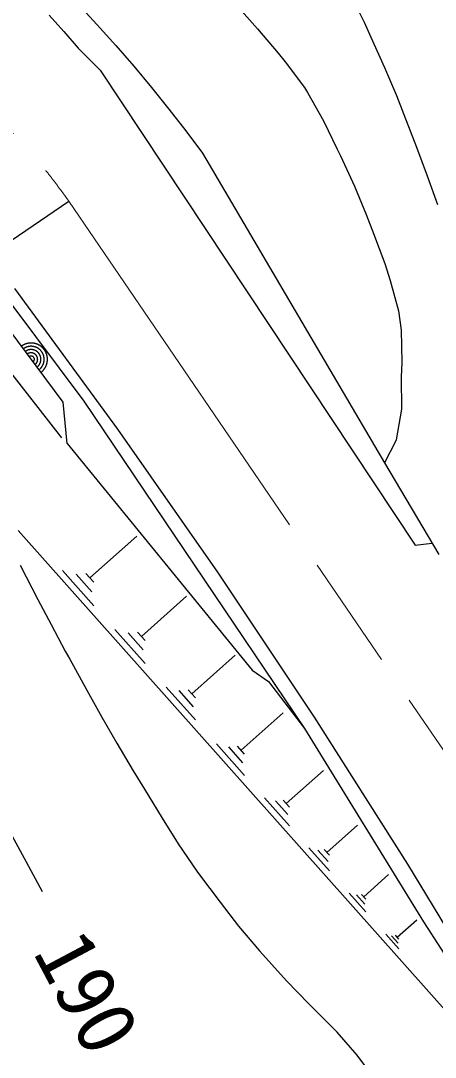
# Model space of a CAD drawing. Units: millimetres, scale not verified. Extents: x 40000 to 680000, y 20000 to 380000.
# Drawn here: x 128569 to 141278, y 272688 to 304424 of the extents above; entities that cross this region are included whole.
import ezdxf
from ezdxf.enums import TextEntityAlignment as Align

# ---------------------------------------------------------------- set-up
doc = ezdxf.new("R2010")
doc.units = ezdxf.units.MM
doc.header["$LTSCALE"] = 1000
doc.linetypes.add('CHAIN', pattern=[18.5, 12, -1.5, 3.5, -1.5])
for name, color, linetype, lineweight in [('M-BGD', 7, 'Continuous', 25), ('M-BMK', 2, 'CHAIN', 13), ('M-BMK-SRVR', 3, 'Continuous', 25)]:
    doc.layers.add(name, color=color, linetype=linetype, lineweight=lineweight)
doc.styles.add('ＭＳ ゴシック', font='')
doc.styles.get('ＭＳ ゴシック').set_extended_font_data('MS Gothic')

msp = doc.modelspace()

# ---------------------------------------------------------------- linework, layer by layer
at = {"layer": 'M-BGD'}
for p, q in [((130328, 303587), (131006, 302909)), ((131006, 302909), (140666, 288368)), ((134138, 300369), (139726, 290887)), ((126180, 296305), (129820, 291649)), ((128270, 295770), (130506, 292776)), ((129871, 292749), (127906, 295364)), ((129990, 291479), (129871, 292749)), ((130506, 292776), (137271, 282759)), ((129990, 291479), (135662, 284537)), ((139726, 290887), (141383, 288078)), ((128492, 288818), (141824, 273857)), ((130690, 287371), (132124, 288647)), ((140666, 288368), (141174, 288433)), ((130810, 286514), (129853, 287589)), ((130750, 286942), (130272, 287480)), ((130810, 287236), (130570, 287505)), ((132267, 285574), (133652, 286806)), ((132383, 284747), (131458, 285785)), ((132325, 285160), (131863, 285680)), ((132382, 285444), (132151, 285704)), ((133812, 283814), (135148, 285003)), ((135662, 284537), (136170, 284198)), ((136170, 284198), (137271, 282759)), ((133923, 283015), (133031, 284018)), ((133868, 283415), (133422, 283916)), ((133923, 283689), (133700, 283939)), ((135325, 282089), (136614, 283237)), ((137271, 282759), (140912, 276832)), ((135433, 281319), (134572, 282286)), ((135379, 281704), (134949, 282188)), ((135433, 281968), (135218, 282210)), ((136711, 280455), (137848, 281467)), ((136806, 279776), (136047, 280629)), ((136806, 280349), (136616, 280562)), ((136758, 280116), (136379, 280542)), ((137955, 278959), (138896, 279797)), ((138034, 278396), (137405, 279102)), ((137994, 278678), (137680, 279031)), ((138033, 278871), (137876, 279047)), ((139085, 277600), (139848, 278279)), ((139149, 277144), (138639, 277716)), ((139117, 277372), (138862, 277658)), ((139148, 277528), (139021, 277671)), ((140111, 276365), (140713, 276901)), ((140912, 276832), (143113, 273445)), ((140161, 276006), (139760, 276457)), ((140136, 276185), (139935, 276411)), ((140161, 276309), (140061, 276422))]:
    msp.add_line(p, q, dxfattribs=at)
for points in [[(120422, 312815), (121148, 312377), (121865, 311926), (122574, 311461), (123274, 310983), (123966, 310493), (124648, 309989), (125321, 309474), (125984, 308946), (126637, 308406), (127280, 307854), (127913, 307290), (128536, 306715), (129148, 306128), (129748, 305530), (130338, 304921), (130916, 304301), (131483, 303671), (132038, 303031), (132582, 302380), (133113, 301719), (133632, 301049), (134138, 300369)], [(138683, 305228), (139093, 304382), (139303, 303925), (139724, 302992), (140089, 302133), (140319, 301555), (140704, 300558), (141033, 299676), (141344, 298802)], [(135336, 304726), (135832, 304179), (136465, 303434), (136678, 303163), (137264, 302376), (137356, 302232), (137854, 301357), (138275, 300489), (138372, 300285), (138799, 299355), (139160, 298494), (139388, 297914), (139730, 296994), (139896, 296475), (140150, 295543), (140234, 294951), (140253, 293973), (140234, 293511), (140243, 292528), (140075, 291589), (140065, 291564), (139726, 290887)], [(129439, 304595), (129888, 304095), (130328, 303587)], [(128381, 296221), (131537, 291916), (134599, 287543), (137563, 283105), (140430, 278602), (143198, 274038)], [(129189, 293657), (129196, 293662), (129203, 293668), (129210, 293673), (129216, 293679), (129223, 293685), (129229, 293691), (129236, 293697), (129242, 293703), (129248, 293709), (129254, 293715), (129260, 293722), (129266, 293728), (129272, 293735), (129277, 293742), (129283, 293749), (129288, 293756), (129293, 293763), (129298, 293770), (129303, 293777), (129308, 293785), (129313, 293792), (129318, 293799), (129322, 293807), (129326, 293815), (129330, 293822), (129334, 293830), (129338, 293838), (129342, 293846), (129346, 293854), (129349, 293862), (129353, 293870), (129356, 293878), (129359, 293886), (129362, 293895), (129365, 293903), (129367, 293911), (129370, 293920), (129372, 293928), (129374, 293937), (129376, 293945), (129378, 293954), (129380, 293963), (129381, 293971), (129383, 293980), (129384, 293989), (129385, 293997), (129386, 294006), (129387, 294015), (129388, 294023), (129388, 294032), (129388, 294041), (129389, 294050), (129389, 294059), (129389, 294067), (129388, 294076), (129388, 294085), (129387, 294094), (129387, 294102), (129386, 294111), (129385, 294120), (129383, 294128), (129382, 294137), (129381, 294146), (129379, 294154), (129377, 294163), (129375, 294172), (129373, 294180), (129371, 294189), (129369, 294197), (129366, 294205), (129363, 294214), (129360, 294222), (129358, 294230), (129354, 294239), (129351, 294247), (129348, 294255), (129344, 294263), (129340, 294271), (129337, 294279), (129333, 294286), (129329, 294294), (129324, 294302), (129320, 294310), (129315, 294317), (129311, 294324), (129306, 294332), (129301, 294339), (129296, 294346), (129291, 294353), (129286, 294360), (129280, 294367), (129275, 294374), (129269, 294381), (129263, 294388), (129258, 294394), (129252, 294400), (129245, 294407), (129239, 294413), (129233, 294419), (129227, 294425), (129220, 294431), (129213, 294437), (129207, 294442), (129200, 294448), (129193, 294453), (129186, 294459), (129179, 294464), (129172, 294469), (129164, 294474), (129157, 294478), (129150, 294483), (129142, 294488), (129134, 294492), (129127, 294496), (129119, 294500), (129111, 294504), (129103, 294508), (129095, 294512), (129087, 294515), (129079, 294519), (129071, 294522), (129063, 294525), (129055, 294528), (129046, 294531), (129038, 294534), (129030, 294536), (129021, 294539), (129013, 294541), (129004, 294543), (128996, 294545), (128987, 294547), (128978, 294548), (128970, 294550), (128961, 294551), (128952, 294552), (128944, 294553), (128935, 294554), (128926, 294555), (128917, 294556), (128909, 294556), (128900, 294556), (128891, 294557), (128882, 294556), (128874, 294556), (128865, 294556), (128856, 294555), (128847, 294555), (128839, 294554), (128830, 294553), (128821, 294552), (128812, 294551), (128804, 294549), (128795, 294548), (128786, 294546), (128778, 294544), (128769, 294542), (128761, 294540), (128752, 294538), (128744, 294535), (128736, 294533), (128727, 294530), (128719, 294527), (128711, 294524), (128703, 294521), (128694, 294517), (128686, 294514), (128678, 294510), (128671, 294506), (128663, 294503), (128655, 294498), (128647, 294494), (128639, 294490), (128632, 294486), (128624, 294481), (128617, 294476), (128610, 294471), (128602, 294466), (128595, 294461), (128588, 294456)], [(129129, 293737), (129135, 293741), (129140, 293745), (129146, 293750), (129151, 293755), (129156, 293759), (129161, 293764), (129167, 293769), (129172, 293774), (129177, 293779), (129181, 293784), (129186, 293789), (129191, 293794), (129195, 293800), (129200, 293805), (129204, 293811), (129209, 293816), (129213, 293822), (129217, 293828), (129221, 293834), (129225, 293840), (129229, 293846), (129232, 293852), (129236, 293858), (129239, 293864), (129243, 293870), (129246, 293876), (129249, 293883), (129252, 293889), (129255, 293895), (129258, 293902), (129260, 293908), (129263, 293915), (129265, 293922), (129268, 293928), (129270, 293935), (129272, 293942), (129274, 293949), (129276, 293955), (129277, 293962), (129279, 293969), (129281, 293976), (129282, 293983), (129283, 293990), (129284, 293997), (129285, 294004), (129286, 294011), (129287, 294018), (129287, 294025), (129288, 294032), (129288, 294039), (129289, 294046), (129289, 294053), (129289, 294060), (129289, 294067), (129288, 294074), (129288, 294081), (129287, 294088), (129287, 294095), (129286, 294102), (129285, 294109), (129284, 294116), (129283, 294123), (129282, 294130), (129280, 294137), (129279, 294144), (129277, 294151), (129276, 294158), (129274, 294165), (129272, 294172), (129270, 294178), (129268, 294185), (129265, 294192), (129263, 294198), (129260, 294205), (129257, 294211), (129255, 294218), (129252, 294224), (129249, 294231), (129246, 294237), (129242, 294243), (129239, 294249), (129236, 294256), (129232, 294262), (129228, 294268), (129225, 294274), (129221, 294280), (129217, 294285), (129213, 294291), (129208, 294297), (129204, 294302), (129200, 294308), (129195, 294313), (129191, 294319), (129186, 294324), (129181, 294329), (129176, 294334), (129171, 294339), (129166, 294344), (129161, 294349), (129156, 294354), (129151, 294359), (129145, 294363), (129140, 294368), (129134, 294372), (129129, 294376), (129123, 294381), (129117, 294385), (129112, 294389), (129106, 294393), (129100, 294396), (129094, 294400), (129088, 294404), (129081, 294407), (129075, 294410), (129069, 294414), (129063, 294417), (129056, 294420), (129050, 294423), (129043, 294425), (129037, 294428), (129030, 294431), (129023, 294433), (129017, 294435), (129010, 294438), (129003, 294440), (128997, 294442), (128990, 294444), (128983, 294445), (128976, 294447), (128969, 294448), (128962, 294450), (128955, 294451), (128948, 294452), (128941, 294453), (128934, 294454), (128927, 294455), (128920, 294455), (128913, 294456), (128906, 294456), (128899, 294456), (128892, 294457), (128885, 294456), (128878, 294456), (128871, 294456), (128864, 294456), (128857, 294455), (128850, 294455), (128843, 294454), (128836, 294453), (128829, 294452), (128822, 294451), (128815, 294450), (128808, 294448), (128801, 294447), (128794, 294445), (128787, 294443), (128780, 294442), (128774, 294440), (128767, 294438), (128760, 294435), (128754, 294433), (128747, 294431), (128740, 294428), (128734, 294425), (128727, 294423), (128721, 294420), (128715, 294417), (128708, 294413), (128702, 294410), (128696, 294407), (128690, 294403), (128683, 294400), (128677, 294396), (128671, 294392), (128666, 294389), (128660, 294385), (128654, 294380), (128648, 294376)], [(129069, 293817), (129073, 293820), (129077, 293823), (129081, 293827), (129085, 293830), (129089, 293834), (129093, 293837), (129097, 293841), (129101, 293844), (129105, 293848), (129108, 293852), (129112, 293856), (129115, 293860), (129119, 293864), (129122, 293868), (129125, 293872), (129129, 293876), (129132, 293881), (129135, 293885), (129138, 293889), (129141, 293894), (129144, 293898), (129146, 293903), (129149, 293907), (129152, 293912), (129154, 293917), (129157, 293921), (129159, 293926), (129161, 293931), (129163, 293936), (129165, 293941), (129167, 293946), (129169, 293950), (129171, 293955), (129173, 293960), (129175, 293965), (129176, 293970), (129178, 293976), (129179, 293981), (129180, 293986), (129181, 293991), (129183, 293996), (129184, 294001), (129184, 294007), (129185, 294012), (129186, 294017), (129187, 294022), (129187, 294028), (129188, 294033), (129188, 294038), (129188, 294043), (129189, 294049), (129189, 294054), (129189, 294059), (129189, 294065), (129188, 294070), (129188, 294075), (129188, 294080), (129187, 294086), (129187, 294091), (129186, 294096), (129185, 294101), (129184, 294107), (129184, 294112), (129183, 294117), (129181, 294122), (129180, 294127), (129179, 294133), (129177, 294138), (129176, 294143), (129174, 294148), (129173, 294153), (129171, 294158), (129169, 294163), (129167, 294168), (129165, 294173), (129163, 294178), (129161, 294182), (129159, 294187), (129156, 294192), (129154, 294197), (129151, 294201), (129149, 294206), (129146, 294210), (129143, 294215), (129141, 294219), (129138, 294224), (129135, 294228), (129132, 294233), (129128, 294237), (129125, 294241), (129122, 294245), (129119, 294249), (129115, 294253), (129112, 294257), (129108, 294261), (129104, 294265), (129101, 294269), (129097, 294272), (129093, 294276), (129089, 294280), (129085, 294283), (129081, 294287), (129077, 294290), (129073, 294293), (129069, 294296), (129064, 294300), (129060, 294303), (129056, 294306), (129051, 294309), (129047, 294311), (129042, 294314), (129038, 294317), (129033, 294319), (129029, 294322), (129024, 294324), (129019, 294327), (129014, 294329), (129009, 294331), (129005, 294333), (129000, 294335), (128995, 294337), (128990, 294339), (128985, 294341), (128980, 294342), (128975, 294344), (128970, 294345), (128965, 294347), (128959, 294348), (128954, 294349), (128949, 294350), (128944, 294351), (128939, 294352), (128933, 294353), (128928, 294354), (128923, 294355), (128918, 294355), (128912, 294356), (128907, 294356), (128902, 294356), (128897, 294356), (128891, 294357), (128886, 294357), (128881, 294356), (128875, 294356), (128870, 294356), (128865, 294356), (128859, 294355), (128854, 294355), (128849, 294354), (128844, 294353), (128839, 294352), (128833, 294351), (128828, 294350), (128823, 294349), (128818, 294348), (128813, 294347), (128808, 294345), (128802, 294344), (128797, 294342), (128792, 294341), (128787, 294339), (128782, 294337), (128777, 294335), (128773, 294333), (128768, 294331), (128763, 294329), (128758, 294327), (128753, 294324), (128749, 294322), (128744, 294319), (128739, 294317), (128735, 294314), (128730, 294311), (128726, 294308), (128721, 294306), (128717, 294303), (128713, 294299), (128708, 294296)], [(129009, 293897), (129012, 293899), (129014, 293901), (129017, 293903), (129020, 293906), (129022, 293908), (129025, 293910), (129028, 293913), (129030, 293915), (129033, 293918), (129035, 293920), (129037, 293923), (129040, 293925), (129042, 293928), (129044, 293931), (129047, 293934), (129049, 293936), (129051, 293939), (129053, 293942), (129055, 293945), (129057, 293948), (129059, 293951), (129060, 293954), (129062, 293957), (129064, 293960), (129066, 293963), (129067, 293966), (129069, 293970), (129070, 293973), (129072, 293976), (129073, 293979), (129074, 293983), (129076, 293986), (129077, 293989), (129078, 293992), (129079, 293996), (129080, 293999), (129081, 294003), (129082, 294006), (129083, 294009), (129084, 294013), (129085, 294016), (129085, 294020), (129086, 294023), (129086, 294027), (129087, 294030), (129087, 294034), (129088, 294037), (129088, 294041), (129088, 294044), (129088, 294048), (129089, 294051), (129089, 294055), (129089, 294058), (129089, 294062), (129088, 294065), (129088, 294069), (129088, 294072), (129088, 294076), (129087, 294079), (129087, 294083), (129086, 294086), (129086, 294090), (129085, 294093), (129085, 294097), (129084, 294100), (129083, 294104), (129082, 294107), (129081, 294111), (129080, 294114), (129079, 294117), (129078, 294121), (129077, 294124), (129076, 294127), (129074, 294131), (129073, 294134), (129072, 294137), (129070, 294140), (129069, 294144), (129067, 294147), (129066, 294150), (129064, 294153), (129062, 294156), (129060, 294159), (129059, 294162), (129057, 294165), (129055, 294168), (129053, 294171), (129051, 294174), (129049, 294177), (129046, 294179), (129044, 294182), (129042, 294185), (129040, 294188), (129037, 294190), (129035, 294193), (129033, 294195), (129030, 294198), (129028, 294200), (129025, 294203), (129022, 294205), (129020, 294208), (129017, 294210), (129014, 294212), (129012, 294214), (129009, 294216), (129006, 294219), (129003, 294221), (129000, 294223), (128997, 294225), (128994, 294226), (128991, 294228), (128988, 294230), (128985, 294232), (128982, 294233), (128979, 294235), (128976, 294237), (128972, 294238), (128969, 294240), (128966, 294241), (128963, 294242), (128959, 294244), (128956, 294245), (128953, 294246), (128949, 294247), (128946, 294248), (128943, 294249), (128939, 294250), (128936, 294251), (128932, 294252), (128929, 294252), (128925, 294253), (128922, 294254), (128918, 294254), (128915, 294255), (128911, 294255), (128908, 294256), (128904, 294256), (128901, 294256), (128897, 294256), (128894, 294256), (128890, 294257), (128887, 294257), (128883, 294256), (128880, 294256), (128876, 294256), (128873, 294256), (128869, 294256), (128866, 294255), (128862, 294255), (128859, 294254), (128855, 294254), (128852, 294253), (128848, 294252), (128845, 294252), (128841, 294251), (128838, 294250), (128835, 294249), (128831, 294248), (128828, 294247), (128824, 294246), (128821, 294245), (128818, 294244), (128815, 294242), (128811, 294241), (128808, 294240), (128805, 294238), (128802, 294237), (128798, 294235), (128795, 294233), (128792, 294232), (128789, 294230), (128786, 294228), (128783, 294226), (128780, 294224), (128777, 294223), (128774, 294221), (128771, 294218), (128769, 294216)], [(128949, 293977), (128950, 293978), (128952, 293979), (128953, 293980), (128954, 293981), (128956, 293982), (128957, 293983), (128958, 293985), (128959, 293986), (128961, 293987), (128962, 293988), (128963, 293990), (128964, 293991), (128965, 293992), (128966, 293994), (128968, 293995), (128969, 293996), (128970, 293998), (128971, 293999), (128972, 294001), (128973, 294002), (128974, 294004), (128975, 294005), (128975, 294007), (128976, 294008), (128977, 294010), (128978, 294011), (128979, 294013), (128979, 294015), (128980, 294016), (128981, 294018), (128982, 294020), (128982, 294021), (128983, 294023), (128983, 294024), (128984, 294026), (128984, 294028), (128985, 294030), (128985, 294031), (128986, 294033), (128986, 294035), (128987, 294036), (128987, 294038), (128987, 294040), (128988, 294042), (128988, 294043), (128988, 294045), (128988, 294047), (128988, 294049), (128988, 294050), (128989, 294052), (128989, 294054), (128989, 294056), (128989, 294057), (128989, 294059), (128989, 294061), (128988, 294063), (128988, 294064), (128988, 294066), (128988, 294068), (128988, 294070), (128988, 294072), (128987, 294073), (128987, 294075), (128987, 294077), (128986, 294078), (128986, 294080), (128985, 294082), (128985, 294084), (128984, 294085), (128984, 294087), (128983, 294089), (128983, 294090), (128982, 294092), (128982, 294094), (128981, 294095), (128980, 294097), (128979, 294098), (128979, 294100), (128978, 294102), (128977, 294103), (128976, 294105), (128975, 294106), (128975, 294108), (128974, 294109), (128973, 294111), (128972, 294112), (128971, 294114), (128970, 294115), (128969, 294117), (128968, 294118), (128966, 294119), (128965, 294121), (128964, 294122), (128963, 294123), (128962, 294125), (128961, 294126), (128959, 294127), (128958, 294128), (128957, 294130), (128956, 294131), (128954, 294132), (128953, 294133), (128951, 294134), (128950, 294135), (128949, 294136), (128947, 294138), (128946, 294139), (128944, 294140), (128943, 294141), (128941, 294141), (128940, 294142), (128938, 294143), (128937, 294144), (128935, 294145), (128934, 294146), (128932, 294147), (128931, 294147), (128929, 294148), (128927, 294149), (128926, 294149), (128924, 294150), (128922, 294151), (128921, 294151), (128919, 294152), (128917, 294152), (128916, 294153), (128914, 294153), (128912, 294154), (128911, 294154), (128909, 294154), (128907, 294155), (128905, 294155), (128904, 294155), (128902, 294156), (128900, 294156), (128898, 294156), (128897, 294156), (128895, 294156), (128893, 294156), (128891, 294156), (128890, 294157), (128888, 294157), (128886, 294156), (128884, 294156), (128882, 294156), (128881, 294156), (128879, 294156), (128877, 294156), (128875, 294156), (128874, 294155), (128872, 294155), (128870, 294155), (128868, 294154), (128867, 294154), (128865, 294154), (128863, 294153), (128862, 294153), (128860, 294152), (128858, 294152), (128857, 294151), (128855, 294151), (128853, 294150), (128852, 294149), (128850, 294149), (128848, 294148), (128847, 294147), (128845, 294147), (128844, 294146), (128842, 294145), (128840, 294144), (128839, 294143), (128837, 294142), (128836, 294141), (128834, 294140), (128833, 294140), (128831, 294139), (128830, 294137), (128829, 294136)], [(128949, 293977), (128950, 293978), (128952, 293979), (128953, 293980), (128954, 293981), (128956, 293982), (128957, 293983), (128958, 293985), (128959, 293986), (128961, 293987), (128962, 293988), (128963, 293990), (128964, 293991), (128965, 293992), (128966, 293994), (128968, 293995), (128969, 293996), (128970, 293998), (128971, 293999), (128972, 294001), (128973, 294002), (128974, 294004), (128975, 294005), (128975, 294007), (128976, 294008), (128977, 294010), (128978, 294011), (128979, 294013), (128979, 294015), (128980, 294016), (128981, 294018), (128982, 294020), (128982, 294021), (128983, 294023), (128983, 294024), (128984, 294026), (128984, 294028), (128985, 294030), (128985, 294031), (128986, 294033), (128986, 294035), (128987, 294036), (128987, 294038), (128987, 294040), (128988, 294042), (128988, 294043), (128988, 294045), (128988, 294047), (128988, 294049), (128988, 294050), (128989, 294052), (128989, 294054), (128989, 294056), (128989, 294057), (128989, 294059), (128989, 294061), (128988, 294063), (128988, 294064), (128988, 294066), (128988, 294068), (128988, 294070), (128988, 294072), (128987, 294073), (128987, 294075), (128987, 294077), (128986, 294078), (128986, 294080), (128985, 294082), (128985, 294084), (128984, 294085), (128984, 294087), (128983, 294089), (128983, 294090), (128982, 294092), (128982, 294094), (128981, 294095), (128980, 294097), (128979, 294098), (128979, 294100), (128978, 294102), (128977, 294103), (128976, 294105), (128975, 294106), (128975, 294108), (128974, 294109), (128973, 294111), (128972, 294112), (128971, 294114), (128970, 294115), (128969, 294117), (128968, 294118), (128966, 294119), (128965, 294121), (128964, 294122), (128963, 294123), (128962, 294125), (128961, 294126), (128959, 294127), (128958, 294128), (128957, 294130), (128956, 294131), (128954, 294132), (128953, 294133), (128951, 294134), (128950, 294135), (128949, 294136), (128947, 294138), (128946, 294139), (128944, 294140), (128943, 294141), (128941, 294141), (128940, 294142), (128938, 294143), (128937, 294144), (128935, 294145), (128934, 294146), (128932, 294147), (128931, 294147), (128929, 294148), (128927, 294149), (128926, 294149), (128924, 294150), (128922, 294151), (128921, 294151), (128919, 294152), (128917, 294152), (128916, 294153), (128914, 294153), (128912, 294154), (128911, 294154), (128909, 294154), (128907, 294155), (128905, 294155), (128904, 294155), (128902, 294156), (128900, 294156), (128898, 294156), (128897, 294156), (128895, 294156), (128893, 294156), (128891, 294156), (128890, 294157), (128888, 294157), (128886, 294156), (128884, 294156), (128882, 294156), (128881, 294156), (128879, 294156), (128877, 294156), (128875, 294156), (128874, 294155), (128872, 294155), (128870, 294155), (128868, 294154), (128867, 294154), (128865, 294154), (128863, 294153), (128862, 294153), (128860, 294152), (128858, 294152), (128857, 294151), (128855, 294151), (128853, 294150), (128852, 294149), (128850, 294149), (128848, 294148), (128847, 294147), (128845, 294147), (128844, 294146), (128842, 294145), (128840, 294144), (128839, 294143), (128837, 294142), (128836, 294141), (128834, 294140), (128833, 294140), (128831, 294139), (128830, 294137), (128829, 294136)], [(128550, 287754), (129092, 286708), (129500, 285935), (129937, 285127), (130074, 284875), (130592, 283932), (131054, 283104), (131513, 282306), (132019, 281456), (132360, 280896), (132901, 280006), (133391, 279224), (133967, 278390), (134054, 278271), (134679, 277433), (135249, 276707), (135894, 275948), (136086, 275731), (136722, 275031), (137406, 274327), (137610, 274123)], [(126942, 281997), (127527, 280913), (127939, 280150), (128301, 279480), (128736, 278674), (129228, 277763)], [(142520, 267434), (141837, 268480), (141308, 269289), (140839, 269993), (140334, 270727), (139871, 271384), (139307, 272194), (138881, 272753), (138268, 273459), (137610, 274123)]]:
    msp.add_lwpolyline(points, dxfattribs=at)
at = {"layer": 'M-BMK'}
msp.add_line((130045, 298901), (146107, 275387), dxfattribs=at)
msp.add_open_spline([(97655, 297831), (98569, 299307), (99132, 300021), (100373, 301290), (102340, 303302), (103758, 304242), (106378, 305267), (109338, 306424), (111179, 306902), (114357, 306862), (117511, 306823), (119377, 306474), (122255, 305185), (124534, 304165), (125815, 303431), (127611, 301696), (128652, 300690), (129066, 300247), (130045, 298901)], degree=3, knots=[0, 0, 0, 0, 1, 1, 1, 2, 2, 2, 3, 3, 3, 4, 4, 4, 5, 5, 5, 6, 6, 6, 6], dxfattribs=at)
at = {"layer": 'M-BMK-SRVR'}
msp.add_line((108795, 284413), (130045, 298901), dxfattribs=at)

# ---------------------------------------------------------------- texts
at = {"layer": 'M-BGD', "style": 'ＭＳ ゴシック'}
msp.add_text('190', height=1833, rotation=297.979, dxfattribs=at).set_placement((129320, 273992), align=Align.BOTTOM_CENTER)

doc.saveas('drawing.dxf')
